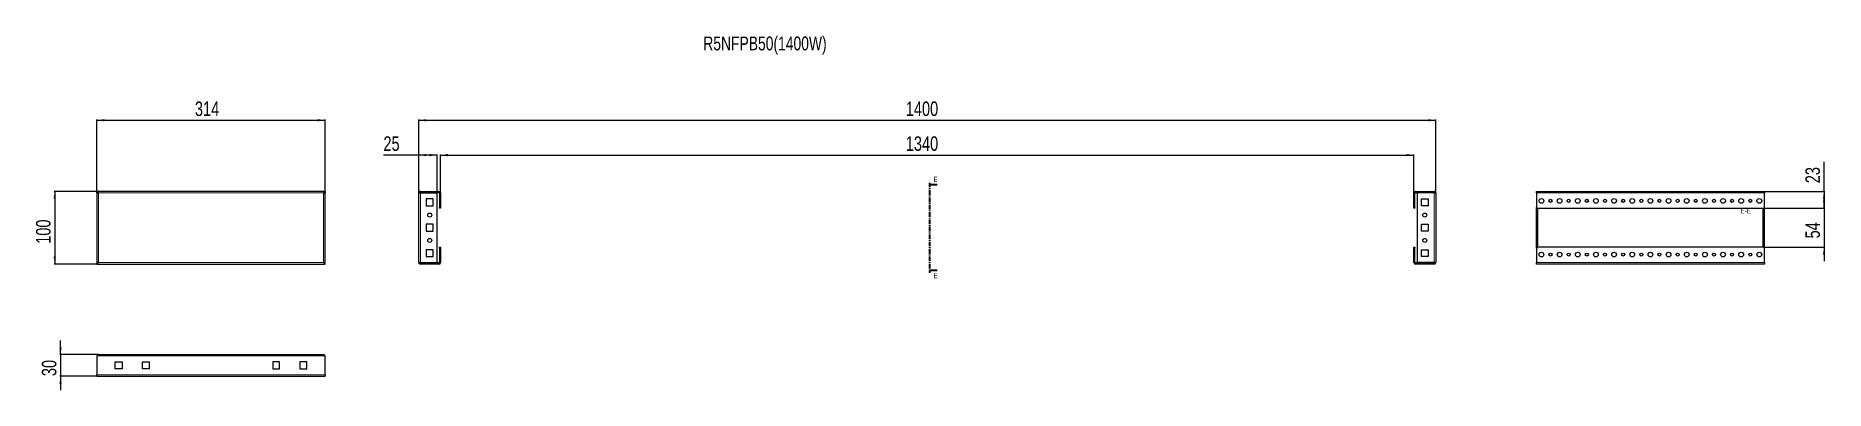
# Model space of a CAD drawing. Header units: millimetres. Extents: x -64 to 2400, y -1292 to 547.
# Drawn here: x -64 to 2400, y 59 to 547 of the extents above.
import ezdxf

# ---------------------------------------------------------------- set-up
doc = ezdxf.new("R2010")
doc.units = ezdxf.units.MM
doc.linetypes.add('CENTER', pattern=[10.16, 6.35, -1.27, 1.27, -1.27])
doc.layers.add('FORMAT', color=7, linetype='Continuous')
doc.styles.add('SLDTEXTSTYLE0', font='TXT', dxfattribs={"width": 0.75})
doc.dimstyles.new('SLDDIMSTYLE0', dxfattribs={"dimtxt": 20, "dimasz": 10, "dimexe": 0, "dimexo": 0.0625, "dimgap": 5, "dimtad": 2, "dimdec": 1, "dimrnd": 1e-09, "dimzin": 12, "dimdsep": 46, "dimtxsty": 'SLDTEXTSTYLE0', "dimsah": 1, "dimcen": 0.09, "dimadec": 0, "dimazin": 3, "dimtfac": 1, "dimtofl": 0, "dimtmove": 0, "dimatfit": 3, "dimfxl": 0, "dimfrac": 2, "dimtolj": 1, "dimtzin": 12, "dimarcsym": 0})
doc.dimstyles.new('SLDDIMSTYLE1', dxfattribs={"dimtxt": 20, "dimasz": 10, "dimexe": 0, "dimexo": 0.0625, "dimgap": 5, "dimtad": 2, "dimdec": 1, "dimrnd": 1e-09, "dimzin": 12, "dimdsep": 46, "dimtxsty": 'SLDTEXTSTYLE0', "dimsah": 1, "dimcen": 0.09, "dimadec": 0, "dimazin": 3, "dimtfac": 1, "dimtmove": 0, "dimatfit": 0, "dimfxl": 0, "dimfrac": 2, "dimtolj": 1, "dimtzin": 12, "dimarcsym": 0})

# ---------------------------------------------------------------- blocks, each defined once
blk = doc.blocks.new('_D')
at = {"layer": 'FORMAT'}
for p, q in [((20.2, 330.6), (20.2, 431.6)), ((20.2, 430.6), (334.2, 430.6)), ((334.2, 330.6), (334.2, 431.6))]:
    blk.add_line(p, q, dxfattribs=at)
for points in [[(20.2, 430.6), (30.2, 429), (30.2, 432.1)], [(334.2, 430.6), (324.2, 432.1), (324.2, 429)]]:
    blk.add_solid(points, dxfattribs=at)
at = {"layer": 'FORMAT', "insert": (155.1, 456.4), "char_height": 20, "attachment_point": 1, "style": 'SLDTEXTSTYLE0'}
blk.add_mtext('314', dxfattribs=at)
blk = doc.blocks.new('_D_1')
at = {"layer": 'FORMAT'}
for p, q in [((20.2, 332.6), (-38.9, 332.6)), ((-37.9, 332.6), (-37.9, 232.6)), ((20.2, 232.6), (-38.9, 232.6))]:
    blk.add_line(p, q, dxfattribs=at)
for points in [[(-37.9, 332.6), (-39.5, 322.6), (-36.4, 322.6)], [(-37.9, 232.6), (-36.4, 242.6), (-39.5, 242.6)]]:
    blk.add_solid(points, dxfattribs=at)
at = {"layer": 'FORMAT', "insert": (-63.7, 260.4), "char_height": 20, "attachment_point": 1, "rotation": 90, "style": 'SLDTEXTSTYLE0'}
blk.add_mtext('100', dxfattribs=at)
blk = doc.blocks.new('_D_2')
at = {"layer": 'FORMAT'}
for p, q in [((463.4, 330.5), (463.4, 431.6)), ((463.4, 430.6), (1863.4, 430.6)), ((1863.4, 330.5), (1863.4, 431.6))]:
    blk.add_line(p, q, dxfattribs=at)
for points in [[(463.4, 430.6), (473.4, 429), (473.4, 432.1)], [(1863.4, 430.6), (1853.4, 432.1), (1853.4, 429)]]:
    blk.add_solid(points, dxfattribs=at)
at = {"layer": 'FORMAT', "insert": (1133.8, 456.4), "char_height": 20, "attachment_point": 1, "style": 'SLDTEXTSTYLE0'}
blk.add_mtext('1400', dxfattribs=at)
blk = doc.blocks.new('_D_3')
at = {"layer": 'FORMAT'}
for p, q in [((493.4, 330.5), (493.4, 383.6)), ((493.4, 382.6), (1833.4, 382.6)), ((1833.4, 330.5), (1833.4, 383.6))]:
    blk.add_line(p, q, dxfattribs=at)
for points in [[(493.4, 382.6), (503.4, 381), (503.4, 384.1)], [(1833.4, 382.6), (1823.4, 384.1), (1823.4, 381)]]:
    blk.add_solid(points, dxfattribs=at)
at = {"layer": 'FORMAT', "insert": (1133.8, 408.4), "char_height": 20, "attachment_point": 1, "style": 'SLDTEXTSTYLE0'}
blk.add_mtext('1340', dxfattribs=at)
blk = doc.blocks.new('_D_4')
at = {"layer": 'FORMAT'}
for p, q in [((463.4, 382.6), (414.6, 382.6)), ((463.4, 330.5), (463.4, 383.6)), ((488.4, 382.6), (463.4, 382.6)), ((488.4, 330.6), (488.4, 383.6))]:
    blk.add_line(p, q, dxfattribs=at)
for points in [[(463.4, 382.6), (473.4, 381), (473.4, 384.1)], [(488.4, 382.6), (478.4, 384.1), (478.4, 381)]]:
    blk.add_solid(points, dxfattribs=at)
at = {"layer": 'FORMAT', "insert": (414.6, 408.4), "char_height": 20, "attachment_point": 1, "style": 'SLDTEXTSTYLE0'}
blk.add_mtext('25', dxfattribs=at)
blk = doc.blocks.new('_D_5')
at = {"layer": 'FORMAT'}
for p, q in [((-29.9, 108), (-29.9, 127.3)), ((22.3, 108), (-30.9, 108)), ((-29.9, 108), (-29.9, 78)), ((20.2, 78), (-30.9, 78)), ((-29.9, 78), (-29.9, 58.8))]:
    blk.add_line(p, q, dxfattribs=at)
for points in [[(-29.9, 108), (-28.4, 118), (-31.5, 118)], [(-29.9, 78), (-31.5, 68), (-28.4, 68)]]:
    blk.add_solid(points, dxfattribs=at)
at = {"layer": 'FORMAT', "insert": (-55.7, 78.2), "char_height": 20, "attachment_point": 1, "rotation": 90, "style": 'SLDTEXTSTYLE0'}
blk.add_mtext('30', dxfattribs=at)
blk = doc.blocks.new('_D_6')
at = {"layer": 'FORMAT'}
for p, q in [((2398.1, 309.6), (2398.1, 328.8)), ((2315, 309.6), (2399.1, 309.6)), ((2398.1, 309.6), (2398.1, 255.6)), ((2315, 255.6), (2399.1, 255.6)), ((2398.1, 255.6), (2398.1, 236.3))]:
    blk.add_line(p, q, dxfattribs=at)
for points in [[(2398.1, 309.6), (2399.7, 319.6), (2396.6, 319.6)], [(2398.1, 255.6), (2396.6, 245.6), (2399.7, 245.6)]]:
    blk.add_solid(points, dxfattribs=at)
at = {"layer": 'FORMAT', "insert": (2372.4, 267.8), "char_height": 20, "attachment_point": 1, "rotation": 90, "style": 'SLDTEXTSTYLE0'}
blk.add_mtext('54', dxfattribs=at)
blk = doc.blocks.new('_D_7')
at = {"layer": 'FORMAT'}
for p, q in [((2398.1, 332.6), (2398.1, 373.3)), ((2316, 332.6), (2399.1, 332.6)), ((2398.1, 332.6), (2398.1, 309.6)), ((2315, 309.6), (2399.1, 309.6))]:
    blk.add_line(p, q, dxfattribs=at)
for points in [[(2398.1, 332.6), (2396.6, 322.6), (2399.7, 322.6)], [(2398.1, 309.6), (2399.7, 319.6), (2396.6, 319.6)]]:
    blk.add_solid(points, dxfattribs=at)
at = {"layer": 'FORMAT', "insert": (2372.4, 343.8), "char_height": 20, "attachment_point": 1, "rotation": 90, "style": 'SLDTEXTSTYLE0'}
blk.add_mtext('23', dxfattribs=at)

msp = doc.modelspace()

# ---------------------------------------------------------------- linework, layer by layer
at = {"color": 7, "linetype": 'Continuous', "lineweight": 25}
for p, q in [((20.22, 331.07), (20.22, 332.57)), ((334.22, 332.57), (20.22, 332.57)), ((20.22, 331.07), (20.22, 330.57)), ((20.22, 330.57), (20.22, 234.57)), ((20.22, 330.57), (21.72, 330.57)), ((334.22, 330.57), (332.72, 330.57)), ((334.22, 332.57), (334.22, 331.07)), ((334.22, 330.57), (334.22, 331.07)), ((334.22, 234.57), (334.22, 330.57)), ((463.37, 234.67), (463.37, 330.47)), ((465.47, 332.57), (465.47, 331.07)), ((465.47, 332.57), (491.27, 332.57)), ((465.47, 331.07), (491.27, 331.07)), ((465.47, 330.57), (488.37, 330.57)), ((473.62, 322.32), (473.62, 312.82)), ((483.12, 322.32), (473.62, 322.32)), ((483.12, 312.82), (483.12, 322.32)), ((488.37, 234.57), (488.37, 330.57)), ((491.87, 330.47), (491.87, 310.57)), ((493.37, 330.47), (493.37, 310.57)), ((1833.37, 310.57), (1833.37, 330.47)), ((1834.87, 310.57), (1834.87, 330.47)), ((1835.47, 332.57), (1861.27, 332.57)), ((1835.47, 331.07), (1861.27, 331.07)), ((1838.37, 234.57), (1838.37, 330.57)), ((1861.27, 330.57), (1838.37, 330.57)), ((1843.62, 322.32), (1853.12, 322.32)), ((1843.62, 312.82), (1843.62, 322.32)), ((1853.12, 322.32), (1853.12, 312.82)), ((1861.27, 331.07), (1861.27, 332.57)), ((1863.37, 330.47), (1863.37, 234.67)), ((2001.98, 330.47), (2001.98, 332.57)), ((2001.98, 332.57), (2315.98, 332.57)), ((2001.98, 330.47), (2001.98, 310.57)), ((2315.98, 332.57), (2315.98, 330.47)), ((2315.98, 310.57), (2315.98, 330.47)), ((473.62, 312.82), (483.12, 312.82)), ((491.87, 310.57), (493.37, 310.57)), ((491.87, 309.57), (491.87, 310.57)), ((493.37, 309.57), (491.87, 309.57)), ((493.37, 310.57), (493.37, 309.57)), ((1833.37, 310.57), (1834.87, 310.57)), ((1833.37, 309.57), (1833.37, 310.57)), ((1834.87, 309.57), (1833.37, 309.57)), ((1834.87, 310.57), (1834.87, 309.57)), ((1853.12, 312.82), (1843.62, 312.82)), ((2001.98, 310.57), (2002.98, 309.57)), ((2001.98, 254.57), (2001.98, 310.57)), ((2002.98, 309.57), (2314.98, 309.57)), ((2003.48, 255.57), (2003.48, 309.57)), ((2314.48, 255.57), (2314.48, 309.57)), ((2314.98, 309.57), (2315.98, 310.57)), ((2315.98, 254.57), (2315.98, 310.57)), ((473.62, 287.32), (473.62, 277.82)), ((483.12, 287.32), (473.62, 287.32)), ((473.62, 277.82), (483.12, 277.82)), ((483.12, 277.82), (483.12, 287.32)), ((1843.62, 287.32), (1853.12, 287.32)), ((1843.62, 277.82), (1843.62, 287.32)), ((1853.12, 277.82), (1843.62, 277.82)), ((1853.12, 287.32), (1853.12, 277.82)), ((483.12, 252.32), (473.62, 252.32)), ((473.62, 252.32), (473.62, 242.82)), ((483.12, 242.82), (483.12, 252.32)), ((491.87, 255.57), (493.37, 255.57)), ((491.87, 254.57), (491.87, 255.57)), ((493.37, 254.57), (491.87, 254.57)), ((491.87, 254.57), (491.87, 234.67)), ((493.37, 255.57), (493.37, 254.57)), ((493.37, 254.57), (493.37, 234.67)), ((1833.37, 255.57), (1834.87, 255.57)), ((1833.37, 254.57), (1833.37, 255.57)), ((1834.87, 254.57), (1833.37, 254.57)), ((1833.37, 234.67), (1833.37, 254.57)), ((1834.87, 255.57), (1834.87, 254.57)), ((1834.87, 234.67), (1834.87, 254.57)), ((1843.62, 252.32), (1853.12, 252.32)), ((1843.62, 242.82), (1843.62, 252.32)), ((1853.12, 252.32), (1853.12, 242.82)), ((2002.98, 255.57), (2001.98, 254.57)), ((2001.98, 254.57), (2001.98, 234.67)), ((2314.98, 255.57), (2002.98, 255.57)), ((2315.98, 254.57), (2314.98, 255.57)), ((2315.98, 234.67), (2315.98, 254.57)), ((21.72, 234.57), (20.22, 234.57)), ((20.22, 234.57), (20.22, 234.07)), ((20.22, 234.07), (20.22, 232.57)), ((20.22, 232.57), (334.22, 232.57)), ((332.72, 234.57), (334.22, 234.57)), ((334.22, 234.07), (334.22, 234.57)), ((334.22, 232.57), (334.22, 234.07)), ((465.47, 234.57), (488.37, 234.57)), ((465.47, 232.57), (465.47, 234.07)), ((491.27, 234.07), (465.47, 234.07)), ((491.27, 232.57), (465.47, 232.57)), ((473.62, 242.82), (483.12, 242.82)), ((1861.27, 234.07), (1835.47, 234.07)), ((1861.27, 232.57), (1835.47, 232.57)), ((1861.27, 234.57), (1838.37, 234.57)), ((1853.12, 242.82), (1843.62, 242.82)), ((1861.27, 234.07), (1861.27, 232.57)), ((2001.98, 232.57), (2001.98, 234.67)), ((2315.98, 232.57), (2001.98, 232.57)), ((2315.98, 234.67), (2315.98, 232.57)), ((20.22, 105.92), (20.22, 80.12)), ((22.32, 108.02), (332.12, 108.02)), ((334.22, 80.12), (334.22, 105.92)), ((20.22, 78.02), (20.22, 80.12)), ((20.22, 78.02), (334.22, 78.02)), ((45.22, 97.77), (54.72, 97.77)), ((45.22, 88.27), (45.22, 97.77)), ((54.72, 88.27), (45.22, 88.27)), ((54.72, 97.77), (54.72, 88.27)), ((82.72, 97.77), (92.22, 97.77)), ((82.72, 88.27), (82.72, 97.77)), ((92.22, 88.27), (82.72, 88.27)), ((92.22, 97.77), (92.22, 88.27)), ((271.72, 97.77), (262.22, 97.77)), ((262.22, 97.77), (262.22, 88.27)), ((262.22, 88.27), (271.72, 88.27)), ((271.72, 88.27), (271.72, 97.77)), ((299.72, 97.77), (299.72, 88.27)), ((309.22, 97.77), (299.72, 97.77)), ((299.72, 88.27), (309.22, 88.27)), ((309.22, 88.27), (309.22, 97.77)), ((334.22, 80.12), (334.22, 78.02))]:
    msp.add_line(p, q, dxfattribs=at)
at = {"color": 8, "linetype": 'Continuous', "lineweight": 18}
for p, q in [((332.12, 330.47), (22.32, 330.47)), ((22.32, 330.47), (22.32, 234.67)), ((332.12, 234.67), (332.12, 330.47)), ((465.47, 234.57), (465.47, 330.57)), ((491.27, 331.07), (491.27, 332.57)), ((491.87, 330.47), (493.37, 330.47)), ((1834.87, 330.47), (1833.37, 330.47)), ((1835.47, 331.07), (1835.47, 332.57)), ((1861.27, 330.57), (1861.27, 234.57)), ((2001.98, 330.47), (2315.98, 330.47)), ((2004.08, 255.57), (2004.08, 309.57)), ((2313.88, 309.57), (2313.88, 255.57)), ((22.32, 234.67), (332.12, 234.67)), ((491.27, 234.07), (491.27, 232.57)), ((491.87, 234.67), (493.37, 234.67)), ((1834.87, 234.67), (1833.37, 234.67)), ((1835.47, 234.07), (1835.47, 232.57)), ((2315.98, 234.67), (2001.98, 234.67)), ((20.22, 105.92), (334.22, 105.92)), ((20.22, 80.12), (334.22, 80.12))]:
    msp.add_line(p, q, dxfattribs=at)
at = {"color": 7, "linetype": 'CENTER', "lineweight": 35}
msp.add_line((1166.27, 344.57), (1166.27, 220.56), dxfattribs=at)
at = {"color": 7, "linetype": 'Continuous', "lineweight": 35}
for p, q in [((1176.91, 341.57), (1166.27, 341.57)), ((1176.91, 223.56), (1166.27, 223.56))]:
    msp.add_line(p, q, dxfattribs=at)
at = {"color": 7, "linetype": 'Continuous', "lineweight": 25}
for centre, radius in [((2008.98, 319.57), 3.25), ((2021.48, 319.57), 2.1), ((2033.98, 319.57), 3.25), ((2046.48, 319.57), 2.1), ((2058.98, 319.57), 3.25), ((2071.48, 319.57), 2.1), ((2083.98, 319.57), 3.25), ((2096.48, 319.57), 2.1), ((2108.98, 319.57), 3.25), ((2121.48, 319.57), 2.1), ((2133.98, 319.57), 3.25), ((2146.48, 319.57), 2.1), ((2158.98, 319.57), 3.25), ((2171.48, 319.57), 2.1), ((2183.98, 319.57), 3.25), ((2196.48, 319.57), 2.1), ((2208.98, 319.57), 3.25), ((2221.48, 319.57), 2.1), ((2233.98, 319.57), 3.25), ((2246.48, 319.57), 2.1), ((2258.98, 319.57), 3.25), ((2271.48, 319.57), 2.1), ((2283.98, 319.57), 3.25), ((2296.48, 319.57), 2.1), ((2308.98, 319.57), 3.25), ((478.37, 300.07), 2.75), ((1848.37, 300.07), 2.75), ((478.37, 265.07), 2.75), ((1848.37, 265.07), 2.75), ((2008.98, 245.57), 3.25), ((2021.48, 245.57), 2.1), ((2033.98, 245.57), 3.25), ((2046.48, 245.57), 2.1), ((2058.98, 245.57), 3.25), ((2071.48, 245.57), 2.1), ((2083.98, 245.57), 3.25), ((2096.48, 245.57), 2.1), ((2108.98, 245.57), 3.25), ((2121.48, 245.57), 2.1), ((2133.98, 245.57), 3.25), ((2146.48, 245.57), 2.1), ((2158.98, 245.57), 3.25), ((2171.48, 245.57), 2.1), ((2183.98, 245.57), 3.25), ((2196.48, 245.57), 2.1), ((2208.98, 245.57), 3.25), ((2221.48, 245.57), 2.1), ((2233.98, 245.57), 3.25), ((2246.48, 245.57), 2.1), ((2258.98, 245.57), 3.25), ((2271.48, 245.57), 2.1), ((2283.98, 245.57), 3.25), ((2296.48, 245.57), 2.1), ((2308.98, 245.57), 3.25)]:
    msp.add_circle(centre, radius, dxfattribs=at)
for centre, radius, start, end in [((491.27, 330.47), 2.1, 0, 90), ((491.27, 330.47), 0.6, 0, 90), ((1835.47, 330.47), 2.1, 90, 180), ((1835.47, 330.47), 0.6, 90, 180), ((491.27, 234.67), 0.6, 270, 360), ((491.27, 234.67), 2.1, 270, 0), ((1835.47, 234.67), 2.1, 180, 270), ((1835.47, 234.67), 0.6, 180, 270)]:
    msp.add_arc(centre, radius, start, end, dxfattribs=at)
for points, knots in [([(22.32, 330.47), (22.14, 330.75), (21.78, 331.31), (21.25, 332.01), (20.73, 332.48), (20.38, 332.54), (20.22, 332.57)], [0, 0, 0, 0, 0.25475266, 0.50964469, 0.7645377, 1, 1, 1, 1]), ([(22.32, 330.47), (22.14, 330.55), (21.77, 330.71), (21.08, 330.98), (20.56, 331.03), (20.22, 331.07)], [0, 0, 0, 0, 0.2598775, 0.5197391, 1, 1, 1, 1]), ([(1863.37, 330.47), (1863.34, 330.75), (1863.27, 331.31), (1862.77, 332.01), (1862.07, 332.48), (1861.53, 332.54), (1861.27, 332.57)], [0, 0, 0, 0, 0.25475266, 0.50964469, 0.7645377, 1, 1, 1, 1]), ([(1861.87, 330.47), (1861.86, 330.55), (1861.84, 330.71), (1861.65, 330.98), (1861.42, 331.03), (1861.27, 331.07)], [0, 0, 0, 0, 0.2598775, 0.5197391, 1, 1, 1, 1]), ([(332.12, 108.02), (332.3, 107.99), (332.65, 107.92), (333.19, 107.42), (333.71, 106.72), (334.06, 106.18), (334.22, 105.92)], [0, 0, 0, 0, 0.2547527, 0.5096447, 0.7645377, 1, 1, 1, 1])]:
    msp.add_open_spline(points, degree=3, knots=knots, dxfattribs=at)
for points in [[(20.22, 330.57), (20.25, 330.56), (20.31, 330.54), (20.8, 330.52), (21.49, 330.49), (22.04, 330.47), (22.32, 330.47)], [(334.22, 332.57), (334.04, 332.53), (333.69, 332.47), (333.17, 331.99), (332.64, 331.29), (332.29, 330.74), (332.12, 330.47)], [(334.22, 331.07), (333.87, 331.03), (333.17, 330.95), (332.47, 330.63), (332.12, 330.47)], [(332.12, 330.47), (332.39, 330.47), (332.95, 330.49), (333.64, 330.52), (334.13, 330.54), (334.19, 330.56), (334.22, 330.57)], [(465.47, 332.57), (465.2, 332.53), (464.65, 332.47), (463.95, 331.99), (463.47, 331.29), (463.4, 330.74), (463.37, 330.47)], [(463.37, 330.47), (463.4, 330.47), (463.47, 330.49), (463.95, 330.52), (464.65, 330.54), (465.2, 330.56), (465.47, 330.57)], [(465.47, 331.07), (465.31, 331.03), (464.99, 330.95), (464.91, 330.63), (464.87, 330.47)], [(1861.27, 330.57), (1861.55, 330.56), (1862.1, 330.54), (1862.79, 330.52), (1863.28, 330.49), (1863.34, 330.47), (1863.37, 330.47)], [(20.22, 234.07), (20.57, 234.1), (21.27, 234.18), (21.97, 234.5), (22.32, 234.67)], [(20.22, 232.57), (20.39, 232.6), (20.74, 232.66), (21.27, 233.15), (21.79, 233.84), (22.14, 234.39), (22.32, 234.67)], [(22.32, 234.67), (22.04, 234.66), (21.49, 234.64), (20.8, 234.62), (20.31, 234.59), (20.25, 234.57), (20.22, 234.57)], [(332.12, 234.67), (332.29, 234.39), (332.64, 233.84), (333.17, 233.15), (333.69, 232.66), (334.04, 232.6), (334.22, 232.57)], [(332.12, 234.67), (332.47, 234.5), (333.17, 234.18), (333.87, 234.1), (334.22, 234.07)], [(334.22, 234.57), (334.19, 234.57), (334.13, 234.59), (333.64, 234.62), (332.95, 234.64), (332.39, 234.66), (332.12, 234.67)], [(465.47, 234.57), (465.2, 234.57), (464.65, 234.59), (463.95, 234.62), (463.47, 234.64), (463.4, 234.66), (463.37, 234.67)], [(463.37, 234.67), (463.4, 234.39), (463.47, 233.84), (463.95, 233.15), (464.65, 232.66), (465.2, 232.6), (465.47, 232.57)], [(464.87, 234.67), (464.91, 234.5), (464.99, 234.18), (465.31, 234.1), (465.47, 234.07)], [(1861.27, 234.07), (1861.43, 234.1), (1861.76, 234.18), (1861.83, 234.5), (1861.87, 234.67)], [(1861.27, 232.57), (1861.55, 232.6), (1862.1, 232.66), (1862.79, 233.15), (1863.28, 233.84), (1863.34, 234.39), (1863.37, 234.67)], [(1863.37, 234.67), (1863.34, 234.66), (1863.28, 234.64), (1862.79, 234.62), (1862.1, 234.59), (1861.55, 234.57), (1861.27, 234.57)], [(20.22, 105.92), (20.39, 106.19), (20.74, 106.75), (21.27, 107.44), (21.79, 107.92), (22.14, 107.99), (22.32, 108.02)]]:
    msp.add_open_spline(points, degree=3, dxfattribs=at)
at = {"color": 7, "linetype": 'Continuous', "lineweight": 35}
for points in [[(1166.27, 341.57), (1173.27, 340.45), (1173.27, 342.69)], [(1166.27, 223.56), (1173.27, 222.44), (1173.27, 224.68)]]:
    msp.add_solid(points, dxfattribs=at)

# ---------------------------------------------------------------- texts
at = {"color": 7, "linetype": 'Continuous', "char_height": 7, "attachment_point": 1, "style": 'SLDTEXTSTYLE0'}
for insert in [(1171.91, 352.68), (1171.91, 219.86)]:
    msp.add_mtext('E', dxfattribs=dict(at, insert=insert))
at = {"layer": 'FORMAT', "style": 'SLDTEXTSTYLE0'}
for s, insert, char_height, attachment_point in [('R5NFPB50(1400W)', (854.97, 545.87), 19.05, 1), ('E-E', (2290.28, 309.28), 7, 2)]:
    msp.add_mtext(s, dxfattribs=dict(at, insert=insert, char_height=char_height, attachment_point=attachment_point))

# ---------------------------------------------------------------- dimensions: what is measured, and where the dimension line sits
at = {"layer": 'FORMAT'}
for base, p1, p2, picture, middle in [((334.22, 430.57), (20.22, 330.57), (334.22, 330.57), '_D', (177.22, 430.57)), ((463.37, 382.57), (488.37, 330.57), (463.37, 330.47), '_D_4', (429.37, 382.57))]:
    dim = msp.add_linear_dim(base=base, p1=p1, p2=p2, dimstyle='SLDDIMSTYLE0', dxfattribs=at)
    dim.commit()
    dim.dimension.update_dxf_attribs({"geometry": picture, "text_midpoint": middle, "dimtype": 160})
for base, p1, p2, angle, dimstyle, picture, middle in [((1863.37, 430.57), (463.37, 330.47), (1863.37, 330.47), 0, 'SLDDIMSTYLE0', '_D_2', (1163.37, 430.57)), ((1833.37, 382.57), (493.37, 330.47), (1833.37, 330.47), 0, 'SLDDIMSTYLE0', '_D_3', (1163.37, 382.57)), ((2398.15, 309.57), (2315.98, 332.57), (2314.98, 309.57), 90, 'SLDDIMSTYLE0', '_D_7', (2398.15, 358.57)), ((-37.95, 232.57), (20.22, 332.57), (20.22, 232.57), 90, 'SLDDIMSTYLE0', '_D_1', (-37.95, 282.57)), ((2398.15, 255.57), (2314.98, 309.57), (2314.98, 255.57), 90, 'SLDDIMSTYLE1', '_D_6', (2398.15, 282.57)), ((-29.95, 78.02), (22.32, 108.02), (20.22, 78.02), 90, 'SLDDIMSTYLE1', '_D_5', (-29.95, 93.02))]:
    dim = msp.add_linear_dim(base=base, p1=p1, p2=p2, angle=angle, dimstyle=dimstyle, dxfattribs=at)
    dim.commit()
    dim.dimension.update_dxf_attribs({"geometry": picture, "text_midpoint": middle, "dimtype": 160})

doc.saveas('drawing.dxf')
